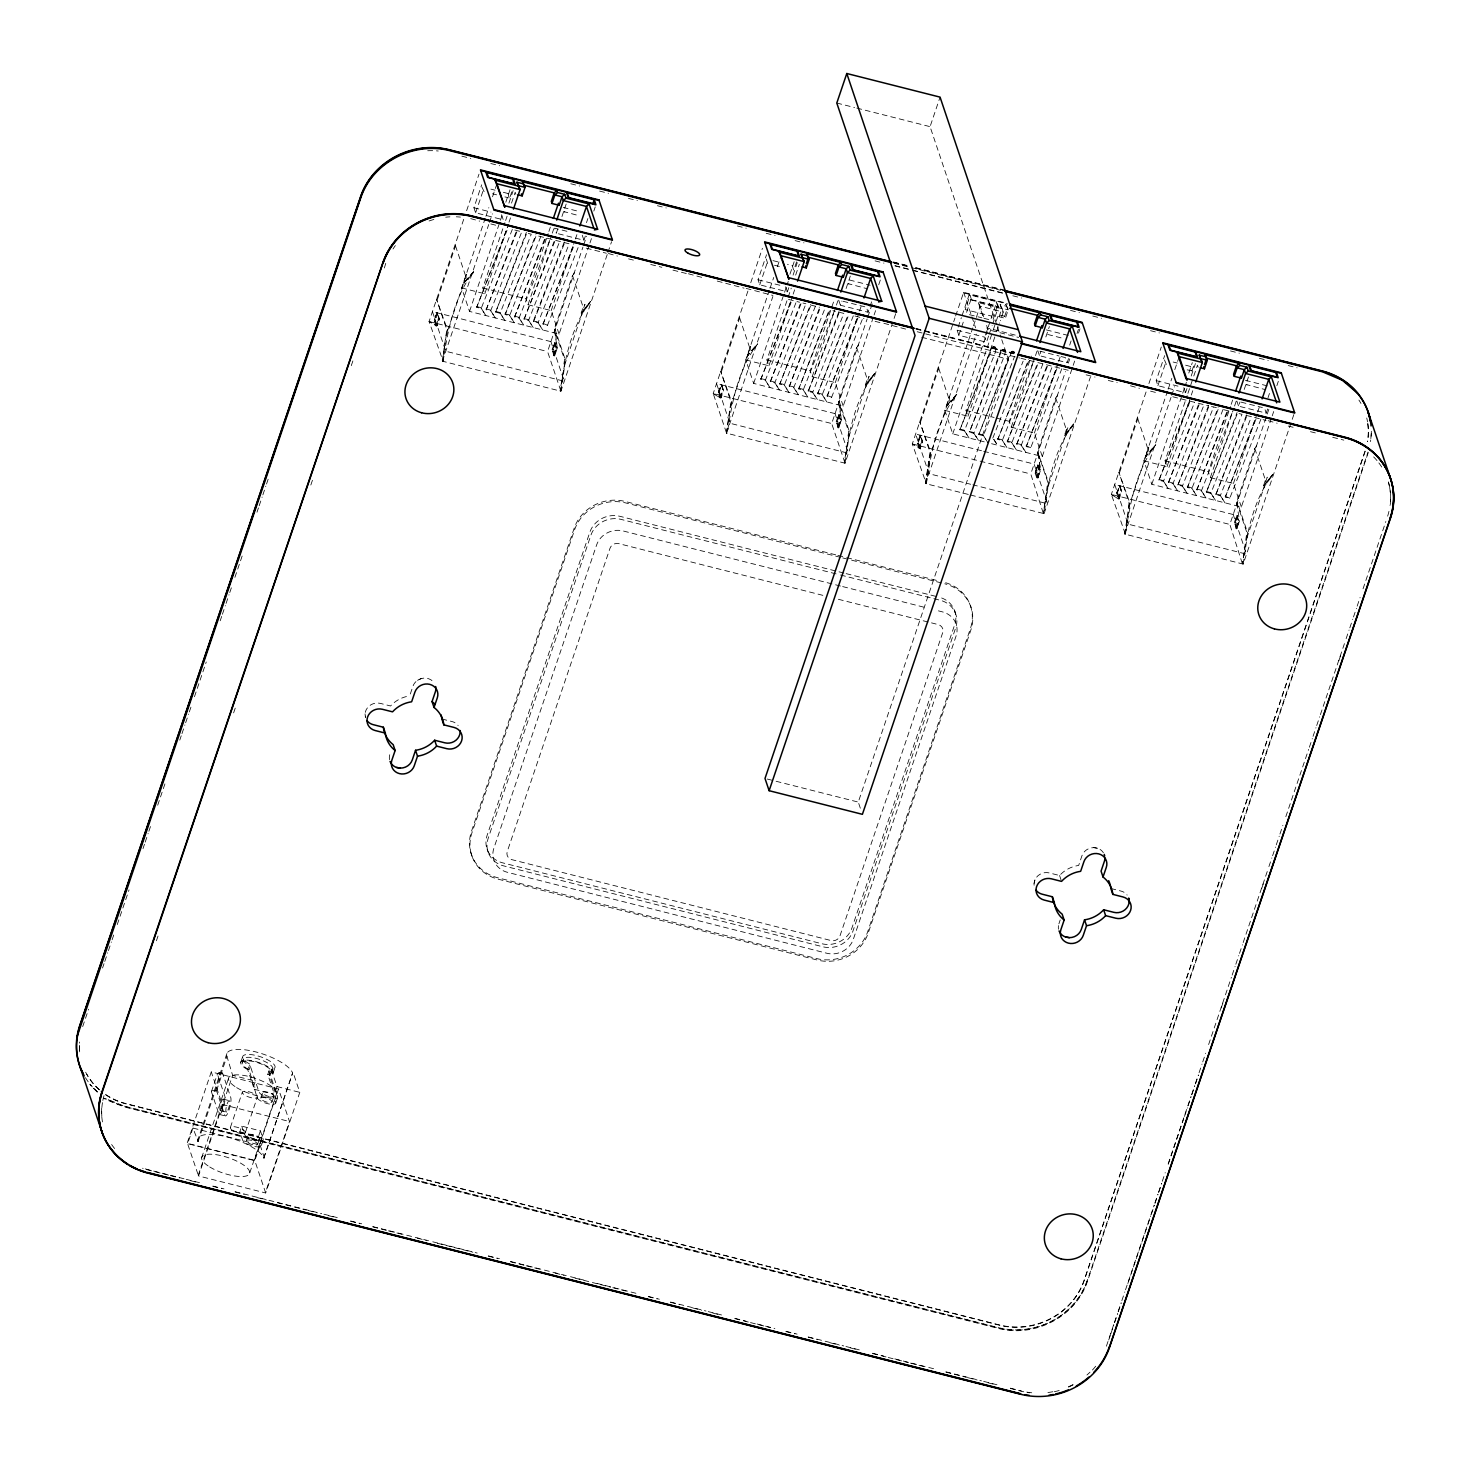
<?xml version="1.0" encoding="UTF-8"?>
<svg xmlns="http://www.w3.org/2000/svg" width="1470" height="1470" viewBox="0 0 1470 1470"><rect width="100%" height="100%" fill="white"/><g stroke="black" fill="none" stroke-linecap="round" stroke-linejoin="round"><path stroke-width="0.75" stroke-dasharray="5 3.75" d="M473.505 271.821L463.436 283.232L473.505 271.821C454.248 296.83 447.652 330.419 443.168 361.363L429.075 321.526L436.7 326.156L438.483 317.777L439.31 319.045L437.049 325.734L429.075 321.526L463.785 219.085M720.833 398.149L722.615 389.77C722.615 376.816 715.302 394.125 720.098 397.966L718.352 392.802M956.713 394.272L946.643 405.683L956.713 394.272C937.456 419.281 930.841 452.87 926.376 483.814L912.282 443.958L919.908 448.607L921.672 440.228L922.517 441.496L920.257 448.185L912.282 443.958L954.967 317.998M1118.982 499.047L1120.746 490.668L1119.993 485.78L1116.502 493.681L1118.982 499.047L1116.502 493.681M481.939 187.131L484.144 191.67L483.299 191.192M971.505 299.678L970.035 295.268L965.147 309.582L991.166 315.958M1187.19 369.834L1191.986 370.863L1190.553 366.618M1371.253 433.613L1370.573 441.9M1011.691 351.808L978.855 434.569L983.338 435.708L1014.484 356.64M721.843 384.883L723.442 391.057L721.09 384.662M1119.993 485.78L1121.592 491.954L1119.221 485.541M574.292 272.63A7.901 7.258 -18.6 0 1 572.51 275.533L554.319 329.207L557.203 348.188L554.741 355.685L556.45 347.692L554.686 342.492L556.45 347.692M858.425 344.642A7.901 7.258 -18.6 0 1 856.642 347.545L838.451 401.218L841.354 420.016L838.874 427.678L840.583 419.703L838.819 414.485L840.583 419.703M1256.574 445.539A7.901 7.258 -18.6 0 1 1254.774 448.423L1236.601 502.097L1239.486 520.913L1237.023 528.575L1238.732 520.601L1236.968 515.382L1238.732 520.601M435.965 325.972L434.22 320.791L436.957 312.651L439.383 318.475L437.049 325.734M437.711 312.871L435.304 320.919L434.22 320.791M436.259 325.66L438.721 317.906L436.957 312.651M446.917 334.351L447.541 329.941L436.572 299.365L446.806 329.739L442.268 360.701M554.741 355.685L552.702 350.76L555.458 342.712M563.929 364.009L564.535 359.58L554.319 329.207M557.203 347.894L555.072 329.39L565.288 359.764L560.162 391.02C564.645 360.058 571.242 326.469 590.499 301.46L581.183 313.073L583.167 307.212A7.901 7.258 -18.6 0 0 584.95 304.308L581.918 313.257M719.106 392.986L721.127 385.361M731.049 406.363L731.674 401.935L720.704 371.377L730.939 401.751L726.4 432.713L727.301 433.374C731.784 402.412 738.381 368.823 757.638 343.815L747.568 355.244L757.638 343.815M838.874 427.678L836.834 422.772L839.591 414.724M848.043 436.002L848.668 431.592L838.451 401.218M841.336 419.887L839.205 401.402L849.421 431.776L844.294 463.013C848.778 432.07 855.375 398.48 874.632 373.472L865.316 385.085L867.3 379.205A7.901 7.258 -18.6 0 0 869.082 376.302L866.05 385.269M919.173 448.405L917.427 443.242L920.146 435.102L922.59 440.926L920.257 448.185M920.918 435.322L918.162 441.937L919.926 447.615M919.467 448.111L921.929 440.357L920.146 435.102M926.21 483.336L930.749 452.374L919.779 421.816L929.995 452.19L925.475 483.152M1036.019 472.384L1035.174 473.083L1036.717 471.778L1037.893 464.943L1035.303 472.072L1038.316 465.586M1057.5 395.081A7.901 7.258 -18.6 0 1 1055.717 397.984L1037.526 451.658L1047.743 482.031L1043.369 513.453C1047.853 482.509 1054.449 448.92 1073.706 423.911L1064.372 435.524L1066.375 429.644A7.901 7.258 -18.6 0 0 1068.157 426.759L1065.125 435.708M1047.871 486.643L1048.496 482.215L1037.526 451.658M1117.237 493.883L1119.258 486.258M1128.446 507.058L1129.07 502.648L1118.854 472.274L1129.824 502.832L1125.45 534.253C1129.915 503.31 1136.53 469.72 1155.787 444.712L1145.7 456.141L1155.787 444.712M1237.023 528.575L1234.965 523.669L1237.722 515.602M1236.601 502.097L1246.817 532.471L1242.444 563.91C1246.909 532.967 1253.524 499.377 1272.781 474.369L1263.447 485.964L1265.431 480.102A7.901 7.258 -18.6 0 0 1267.232 477.199L1264.2 486.166M1246.946 537.083L1247.571 532.673L1237.336 502.299M607.22 254.549L560.915 391.204L442.415 361.179L446.402 334.168L463.546 283.581L473.12 272.979M560.915 391.204L564.903 364.192L582.046 313.606L590.113 302.618M895.689 313.698L845.048 463.197L726.547 433.172L730.535 406.179L747.679 355.593L757.252 344.972M845.048 463.197L849.035 436.204L866.179 385.618L874.246 374.629M968.307 494.434L925.622 483.63L929.61 456.619L946.753 406.032L956.327 395.43M970.512 495.004L1044.104 513.655L1048.092 486.643L1065.236 436.057L1073.321 425.069M1293.839 414.595L1243.179 564.094L1124.697 534.069L1128.684 507.076L1145.828 456.472L1155.383 445.869M1243.179 564.094L1247.166 537.101L1264.31 486.496L1272.377 475.527M1037.893 464.943L1040.392 470.327L1038.261 451.841L1040.411 470.639L1037.673 478.485L1037.159 476.556L1039.657 471.594L1038.224 467.331M1034.108 885.234A11.852 10.896 -18.6 0 1 1034.072 883.415L1034.935 879.85A11.852 10.896 -18.6 0 1 1049.396 872.941L1059.576 875.514A29.62 27.25 -18.6 0 1 1078.668 865.444L1081.938 855.797A11.852 10.896 -18.6 0 1 1093.882 847.62L1097.649 848.263A11.852 10.896 -18.6 0 1 1103.364 852.729M1037.949 478.136L1039.657 470.143M554.466 356.034L552.536 349.842L555.109 343.135M838.598 428.027L836.669 421.853L839.241 415.128M1236.748 528.924L1234.8 522.75L1237.391 516.025M552.812 349.933L554.686 342.492M836.944 421.927L838.819 414.485M1235.094 522.824L1236.968 515.382M1034.072 883.415L1034.935 879.85M747.918 291.078L713.207 393.519L720.318 397.837L721.531 396.33L720.612 395.632M991.46 348.022L959.91 429.773L964.375 430.912L995.521 351.844L995.851 348.096L995.851 349.419A2.407 1.654 27.3 0 0 992.709 346.957L959.91 429.773M1005.26 350.283L1005.333 351.826A2.407 1.635 27.3 0 0 1002.191 349.346L969.373 432.18L973.857 433.319L1005.002 354.252L1005.131 349.989A2.315 2.242 -60 0 0 1002.65 348.886L1002.264 350.081A2.37 2.187 -18.6 0 1 1005.241 350.595L1005.572 351.201M1146.067 391.975L1111.357 494.416L1118.229 498.863L1119.681 497.228L1118.762 496.566M512.332 229.393L481.186 308.461L476.703 307.322L507.426 227.574M516.062 232.113L486.184 309.729L490.649 310.868L521.795 231.801L513.012 229.596M528.3 233.436L531.276 234.189L500.131 313.257L495.647 312.136L526.37 232.37M540.758 236.596L509.612 315.664L505.129 314.525L535.852 234.777M544.488 239.316L514.61 316.932L519.075 318.071L550.221 239.004M558.857 243.542L528.557 320.46L524.073 319.339L553.97 241.723M564.278 241.98L533.389 320.956L538.038 322.867L569.184 243.799L535.227 235.218M572.914 246.519L543.036 324.135L547.501 325.274L578.665 246.207M790.713 301.717L760.835 379.333L765.3 380.454L796.464 301.405M805.082 305.944L774.782 382.861L770.317 381.722L800.194 304.106M815.409 306.201L784.263 385.269L779.78 384.129L810.503 304.382M819.139 308.921L789.261 386.536L793.745 387.676L824.89 308.608M834.354 310.997L803.208 390.065L798.743 388.925L828.621 311.309M838.929 311.585L808.206 391.332L812.689 392.472L843.835 313.404L832.902 310.648M853.317 315.811L822.171 394.879L817.688 393.739L847.565 316.123M857.047 318.531L827.169 396.128L831.634 397.267L862.78 318.2M959.708 429.111L963.989 430.067L969.042 437.986L964.118 430.232M1001.052 350.172L969.373 432.18M978.855 434.569L1010.423 352.837M1033.428 361.455L1002.283 440.522L997.799 439.383L1028.522 359.635M1042.91 363.843L1011.764 442.911L1007.281 441.79L1037.159 364.174M1046.64 366.563L1016.762 444.179L1021.227 445.318L1052.391 366.25M1061.854 368.658L1030.709 447.725L1026.244 446.586L1056.948 366.838M1189.689 400.465L1158.966 480.212L1163.45 481.351L1194.595 402.284M1203.232 406.822L1172.931 483.759L1168.448 482.619L1198.326 405.003M1208.634 405.279L1177.929 485.026L1182.394 486.166L1213.559 407.098M1223.022 409.487L1191.876 488.554L1187.411 487.434L1218.115 407.668M1226.752 412.206L1196.874 489.822L1201.357 490.962L1232.503 411.894M1238.989 413.548L1241.985 414.301L1210.839 493.369L1206.355 492.229L1237.078 412.482M1246.542 414.871L1215.837 494.637L1220.302 495.757L1251.448 416.69M1260.929 419.097L1229.784 498.165L1225.3 497.025L1255.196 419.409M82.688 1026.611L88.586 1009.247M102.551 968.013L104.021 963.659M104.756 961.49L107.696 952.817M108.431 950.649L111.371 941.958M112.106 939.789L114.311 933.285M117.251 924.593L129.029 889.883M142.994 848.649L144.464 844.294M145.199 842.126L148.139 833.453M148.874 831.285L151.079 824.762M157.694 805.229L165.798 781.36M179.763 740.127L181.233 735.79M181.968 733.622L184.908 724.93M185.643 722.762L188.583 714.089M189.318 711.921L191.523 705.398M194.463 696.725L206.241 661.996M220.206 620.763L221.676 616.426M222.411 614.258L225.351 605.567M226.086 603.398L229.026 594.725M229.761 592.557L231.966 586.034M234.906 577.361L243.009 553.492M256.974 512.24L258.444 507.903M259.179 505.735L262.119 497.062M262.854 494.894L265.794 486.203M266.529 484.034L268.734 477.529M156.408 940.782L158.613 934.277M233.62 712.895L235.825 706.39M310.832 485.026L313.036 478.522M351.275 365.662L353.498 359.139M384.368 267.999L385.746 263.369M466.633 210.669L479 174.158M437.325 299.568L455.516 245.894A7.901 7.258 -18.6 0 1 455.81 242.605M434.367 319.798L436.663 313M501.564 214.73L503.273 219.802L475.618 212.801L473.91 207.729L481.682 184.797M475.618 212.801L483.391 189.887M589.231 245.141L559.078 334.113L469.536 311.419L461.635 287.918L485.173 218.479M485.908 216.31L488.849 207.619M492.524 196.778L496.199 185.918M463.436 283.232L466.468 274.284A7.901 7.258 -18.6 0 0 466.174 277.554L464.189 283.434M442.415 361.179L488.72 224.524M489.437 222.429L492.358 213.811M505.809 202.235L510.035 189.722M187.278 1142.778L211.276 1071.906L278.547 1088.958L289.498 1121.536L265.482 1192.39M469.536 311.419L499.69 222.448M500.425 220.279L501.895 215.925M192.938 1128.06L187.664 1143.642L254.806 1160.657L260.098 1145.075L192.938 1128.06L198.138 1141.455A34.766 11.172 18.7 0 1 226.619 1136.861A34.766 11.172 18.7 0 1 263.791 1158.103L292.603 1073.063A34.766 11.172 18.7 0 0 255.431 1051.822A34.766 11.172 18.7 0 0 226.95 1056.434L232.627 1075.342L198.542 1175.963L265.684 1192.978L299.788 1092.357L293.357 1073.265M511.762 191.89L509.704 197.954L504.908 196.925M508.932 203.136L513.159 190.641M461.635 287.918L484.769 293.779L482.785 287.899L504.89 222.687M505.625 220.5L507.095 216.163M511.523 203.117L515.198 192.239L515.896 194.297M211.441 1091.604L217.45 1073.89M197.384 1141.271L226.986 1053.255M484.769 293.779L508.289 224.34M509.024 222.172L510.494 217.817M198.138 1141.455L226.95 1056.434M216.513 1090.703L222.503 1072.99L218.571 1072.935A7.901 2.536 18.7 0 0 217.505 1074.368L224.8 1096.014A9.867 2.223 -75.8 0 1 223.036 1108.545A9.867 2.223 -75.8 0 1 218.791 1113.727L211.515 1092.081A7.901 2.536 18.7 0 1 212.562 1090.648L216.513 1090.703L224.763 1115.234A9.867 2.223 -75.8 0 0 229.008 1110.052A9.867 2.223 -75.8 0 0 230.772 1097.52L222.503 1072.99M201.611 1157.864L228.511 1078.484M198.229 1175.338L222.246 1104.485L211.276 1071.906M240.694 1062.424L242.623 1056.765M242.385 1062.424L243.579 1058.878M254.953 1087.157L253.465 1086.771L247.695 1069.645L249.624 1063.968A17.07 5.494 18.7 0 1 245.784 1054.651A17.07 5.494 18.7 0 1 268.973 1060.531A17.07 5.494 18.7 0 1 271.252 1069.462L277.021 1086.587L275.111 1092.265L273.604 1091.879L267.76 1074.478A15.49 4.98 18.7 0 0 266.272 1066.43A15.49 4.98 18.7 0 0 244.939 1061.028A15.49 4.98 18.7 0 0 249.11 1069.756L257.048 1097.649A9.867 3.179 18.7 0 0 267.613 1103.676A9.867 3.179 18.7 0 0 275.717 1102.371L272.887 1094.011L273.604 1091.879M249.11 1069.756L250.304 1066.209A15.49 4.98 18.7 0 1 246.133 1057.481A15.49 4.98 18.7 0 1 267.485 1062.902A15.49 4.98 18.7 0 1 268.955 1070.932L277.628 1096.712A9.867 3.179 18.7 0 1 269.543 1098.016A9.867 3.179 18.7 0 1 258.977 1091.971L249.624 1063.968M230.404 1127.416L242.403 1091.989M253.465 1086.771L255.394 1081.111L232.627 1075.342M260.411 1130.853L258.481 1136.512L261.311 1144.891A9.867 3.179 18.7 0 1 253.208 1146.196A9.867 3.179 18.7 0 1 242.642 1140.169L239.831 1131.79L241.76 1126.13L260.411 1130.853L263.222 1139.232A9.867 3.179 18.7 0 1 255.137 1140.536A9.867 3.179 18.7 0 1 244.571 1134.491L241.76 1126.13M559.078 334.113L551.176 310.611L528.042 304.749L526.058 298.869L548.163 233.638M548.898 231.47L550.368 227.115M245.269 1132.837A7.92 2.554 18.7 0 0 235.292 1126.847A7.92 2.554 18.7 0 0 232.94 1130.687A7.92 2.554 18.7 0 0 245.269 1132.837L257.268 1097.41A7.92 2.554 18.7 0 0 247.291 1091.42A7.92 2.554 18.7 0 0 244.957 1095.26A7.92 2.554 18.7 0 0 257.268 1097.41M528.042 304.749L551.562 235.292M552.297 233.124L553.767 228.787M267.76 1074.478L268.955 1070.932M246.372 1140.591L248.301 1134.932M260.778 1098.09L262.707 1092.412M275.111 1092.265L269.341 1075.121L271.252 1069.462M271.656 1072.475L272.869 1068.929M557.7 229.081L556.285 233.252L554.576 228.181L569.478 231.948M561.944 216.568L566.17 204.073M272.924 1073.559L274.835 1067.881M257.617 1144.303L259.529 1138.625M272.023 1101.783L273.935 1096.105M410.314 693.987L412.941 686.251A11.852 10.896 -18.6 0 1 417.517 680.334L421.026 678.644A11.852 10.896 -18.6 0 1 434.367 683.201M249.753 1172.876L276.654 1093.515M254.531 1159.812L278.547 1088.958M261.384 1145.461L263.295 1139.801M275.79 1102.941L277.701 1097.281M263.791 1158.103L292.603 1073.063M551.176 310.611L574.696 241.154M575.432 238.985L576.901 234.649M586.475 222.668L587.89 218.516M558.416 233.785L583.939 240.253L585.354 236.082M593.825 211.074L595.24 206.902M560.75 390.726L547.557 351.55L582.928 247.144M583.663 244.994L586.622 236.266M552.114 349.621L554.374 342.933M589.966 242.954L591.436 238.618M554.043 355.391L556.046 348.537L553.988 354.141M607.918 252.454L611.557 241.705M750.766 282.681L762.415 248.301M721.458 371.561L739.649 317.887A7.901 7.258 -18.6 0 1 739.943 314.617M718.499 391.792L721.696 385.048L723.516 390.469L721.182 397.745M788.82 287.642L787.405 291.813L759.751 284.812L758.042 279.741L766.532 254.733M720.392 397.653L722.744 390.744M759.751 284.812L767.524 261.88M873.364 317.134L843.21 406.106L753.669 383.413L745.768 359.911L769.288 290.472M770.023 288.304L773.716 277.462M777.391 266.603L780.331 257.93M747.568 355.244L750.6 346.277A7.901 7.258 -18.6 0 0 750.306 349.566L748.303 355.428M726.547 433.172L772.852 296.536M789.941 274.228L794.167 261.733M753.669 383.413L788.232 281.431M796.593 261.862L793.763 270.021M793.065 275.147L797.291 262.634M745.768 359.911L768.902 365.773L766.917 359.911L791.227 288.157M795.656 275.111L799.331 264.251M768.902 365.773L792.422 296.334M793.157 294.165L794.627 289.829M843.21 406.106L835.309 382.604L812.175 376.743L810.191 370.863L834.501 299.127M812.175 376.743L835.695 307.303M836.43 305.135L837.9 300.799M871.6 301.828L868.072 312.246L840.417 305.245L841.832 301.074M846.077 288.579L850.303 276.066M835.309 382.604L858.829 313.165M859.564 310.997L861.034 306.66M996.623 324.447L930.069 126.659L940.065 97.13M844.882 462.738L831.689 423.544L867.135 318.972M867.796 317.005L872.923 301.846M878.711 284.794L880.897 278.326M836.228 421.633L838.506 414.944M874.099 314.966L875.569 310.629M838.176 427.384L840.436 420.696L838.543 415.698M838.12 426.135L840.583 421.137L839.149 416.892M955.647 315.94L963.659 292.328L1005.351 302.894M920.532 422.019L938.724 368.327A7.901 7.258 -18.6 0 1 939.018 365.056M918.309 442.433L920.771 435.487L917.574 442.25M988.593 336.005L986.48 342.253L958.826 335.252L957.117 330.18L961.362 317.667M962.06 315.591L969.134 294.753L996.77 301.754L998.479 306.826L992.838 323.51M958.826 335.252L960.939 329.004M961.656 326.91L963.769 320.662M966.598 312.32L970.825 299.825L969.134 294.753M984.22 441.845L952.744 433.87L944.843 410.369L972.772 327.902M973.507 325.734L980.141 306.201L978.322 302.618L1001.456 308.479L1003.257 312.063L1000.317 320.736M946.643 405.683L949.675 396.735A7.901 7.258 -18.6 0 0 949.381 400.005L947.378 405.867M925.622 483.63L976.282 334.131M985.47 335.105L996.77 301.754M952.744 433.87L987.307 331.871M989.31 333.929L992.121 325.587M944.843 410.369L967.977 416.231L965.992 410.35L992.507 332.091M993.242 329.905L995.466 323.382M996.201 321.213L998.406 314.69L1004.671 316.27L1005.37 318.329L999.104 316.748L998.406 314.69M999.104 316.748L1001.97 308.241L1000.17 304.676L1006.436 306.256L1008.236 309.839L1005.37 318.329M967.977 416.231L995.907 333.763M996.642 331.595L999.582 322.904M1004.671 316.27L1007.556 307.781L1005.737 304.198L1006.436 306.256M860.336 808.206L858.278 802.087L1008.328 359.231L1001.75 339.662M978.689 433.797L982.952 434.863L988.005 442.801L1042.285 456.545L1034.384 433.044L1011.25 427.182L1009.265 421.32L1031.37 356.089M1011.25 427.182L1034.77 357.743M1035.505 355.575L1036.975 351.238M1068.561 358.533L1067.146 362.704L1039.492 355.685L1040.907 351.532M1045.85 336.942L1049.378 326.524M1034.384 433.044L1057.904 363.604M1058.639 361.436L1060.109 357.1M1069.682 345.119L1071.079 340.948M1077.032 333.525L1078.447 329.353M1043.204 512.993L1030.764 473.983L1065.474 371.561M1068.322 363.145L1069.774 358.864M1078.502 333.084L1079.972 328.765M1035.303 472.072L1037.581 465.384M1042.285 456.545L1072.438 367.573M1073.173 365.405L1074.643 361.069M1037.214 477.934L1040.301 471.227M1044.104 513.655L1090.409 377M1148.915 383.578L1161.282 347.049M1119.607 472.458L1137.78 418.785A7.901 7.258 -18.6 0 1 1138.092 415.514M1116.63 492.689L1119.846 485.945L1121.665 491.366L1119.313 498.642M1186.97 388.539L1185.555 392.71L1157.901 385.691L1156.192 380.62L1164.663 355.611M1118.541 498.55L1120.875 491.642M1157.901 385.691L1165.673 362.778M1271.495 418.031L1241.36 507.003L1151.819 484.31L1143.917 460.808L1167.437 391.369M1168.172 389.201L1171.847 378.341M1174.787 369.668L1179.197 356.64M1145.7 456.141L1148.75 447.174A7.901 7.258 -18.6 0 0 1148.438 450.445L1146.453 456.325M1124.697 534.069L1171.002 397.414M1171.719 395.32L1174.622 386.72M1188.789 373.049L1192.317 362.631M1151.819 484.31L1181.972 395.338M1182.707 393.17L1186.382 382.31M1191.986 370.863L1194.044 364.781M1191.196 376.026L1195.441 363.531M1143.917 460.808L1167.033 466.67L1165.067 460.79L1187.172 395.577M1187.907 393.39L1193.052 378.176M1193.787 376.008L1197.48 365.13L1198.16 367.188M1167.033 466.67L1190.571 397.231M1191.306 395.062L1192.776 390.726M1241.36 507.003L1233.44 483.501L1210.324 477.64L1208.34 471.76L1230.445 406.547M1231.18 404.36L1232.65 400.024M1058.896 923.821L1060.201 919.944M1210.324 477.64L1233.844 408.201M1234.579 406.032L1236.784 399.509M1267.636 408.972L1266.221 413.143L1238.567 406.143L1239.982 401.971M1244.208 389.458L1248.453 376.963M1233.44 483.501L1256.979 414.062M1257.714 411.894L1259.184 407.539M1268.04 397.653L1269.455 393.482M1242.279 563.433L1229.839 524.441L1268.904 409.174M1276.86 385.691L1278.312 381.355M1234.377 522.53L1236.638 515.841M1272.23 415.863L1273.7 411.526M1236.325 528.281L1238.585 521.593L1236.693 516.595M1236.252 527.032L1238.732 522.034L1237.299 517.789M1365.06 451.069L1084.162 1280.113A68.061 62.604 -18.6 0 1 999.177 1324.874L126.2 1103.658A68.061 62.604 -18.6 0 1 103.984 1093.368M1365.152 451.363L1084.254 1280.407A68.061 62.604 -18.6 0 1 999.288 1325.168L126.291 1103.952A68.061 62.604 -18.6 0 1 100.897 1091.199M1368.221 452.668L1087.322 1281.73C1075.415 1317.12 1034.329 1337.81 998.553 1328.476L125.575 1107.259C107.402 1101.03 87.281 1090.758 125.373 1106.671L998.369 1327.888C1034.127 1337.222 1075.213 1316.532 1087.12 1281.142L1368.019 452.098M1106.395 1346.208L1113.745 1324.507M1114.48 1322.338L1117.439 1313.665M1118.174 1311.497L1121.114 1302.806M1121.849 1300.638L1124.789 1291.965M1125.524 1289.778L1154.189 1205.143M1154.924 1202.974L1157.882 1194.302M1158.617 1192.133L1161.557 1183.442M1162.292 1181.274L1165.232 1172.601M1168.172 1163.909L1190.957 1096.638M1191.692 1094.47L1194.651 1085.779M1195.386 1083.611L1198.326 1074.938M1199.061 1072.751L1202.001 1064.078M1202.736 1061.91L1205.676 1053.218M1208.616 1044.545L1231.401 977.274M1232.154 975.088L1235.094 966.415M1235.829 964.246L1238.769 955.555M1239.504 953.387L1242.444 944.714M1243.179 942.546L1268.169 868.752M1268.904 866.583L1271.862 857.892M1272.597 855.724L1275.537 847.051M1276.272 844.882L1279.212 836.191M1279.947 834.023L1282.887 825.35M1285.827 816.659L1308.612 749.388M1309.366 747.219L1312.306 738.528M1313.041 736.36L1315.981 727.687M1316.716 725.518L1319.656 716.827M1320.391 714.659L1345.381 640.865M1346.116 638.697L1349.074 630.024M1349.809 627.855L1352.749 619.164M1353.484 616.996L1356.424 608.323M1357.159 606.154L1360.099 597.463M1363.039 588.79L1385.842 521.501M1108.711 1339.997L1110.181 1335.66M1110.916 1333.492L1113.856 1324.801M1114.591 1322.632L1117.531 1313.959M1118.266 1311.791L1121.206 1303.1M1127.821 1283.567L1146.949 1227.138M1147.684 1224.969L1150.624 1216.296M1151.359 1214.128L1154.299 1205.437M1155.034 1203.268L1157.974 1194.595M1158.709 1192.427L1161.649 1183.736M1168.264 1164.203L1183.717 1118.633M1184.452 1116.465L1187.392 1107.774M1188.128 1105.605L1191.068 1096.932M1191.803 1094.764L1194.743 1086.073M1195.477 1083.904L1198.418 1075.231M1221.221 1007.942L1223.426 1001.438M1261.664 888.578L1263.869 882.073M1338.876 660.692L1341.081 654.187M476.703 307.322L507.003 230.404M486.184 309.729L517.33 230.661M495.647 312.136L526.793 233.069M505.129 314.525L536.274 235.457M514.61 316.932L545.756 237.864M524.073 319.339L555.237 240.271M533.555 321.728L564.7 242.66M543.036 324.135L573.337 247.199M760.835 379.333L791.136 302.397M770.317 381.722L801.462 302.655M779.78 384.129L810.925 305.062M789.261 386.536L819.562 309.6M798.743 388.925L829.888 309.876M808.206 391.332L839.352 312.265M817.688 393.739L847.988 316.803M827.169 396.128L858.315 317.079M992.801 438.115L1023.12 361.179M997.799 439.383L1028.963 360.315M1007.281 441.79L1037.581 364.854M1016.762 444.179L1047.908 365.111M1026.244 446.586L1057.389 367.518M1158.966 480.212L1190.13 401.163M1168.448 482.619L1199.593 403.552M1177.929 485.026L1209.075 405.959L1219.31 408.311M1187.411 487.434L1218.556 408.366M1196.874 489.822L1228.02 410.755M1206.355 492.229L1237.501 413.162M1215.837 494.637L1246.983 415.569M1225.3 497.025L1256.446 417.958M435.102 319.982L435.01 319.229M719.234 391.975L719.142 391.222M1117.384 492.873L1117.273 492.119M553.712 355.795L552.536 349.842M837.826 427.807L836.669 421.853M1235.976 528.704L1234.8 522.75M581.183 313.073L590.499 301.46M865.316 385.085L874.632 373.472M1064.372 435.524L1073.706 423.911M1263.447 485.964L1272.781 474.369M476.537 306.532L480.8 307.616L485.853 315.554L480.929 307.781M486.019 308.939L490.263 310.023L495.316 317.943L490.392 310.17M495.482 311.346L499.745 312.43L504.798 320.35L499.874 312.577M504.963 313.753L509.226 314.819L514.279 322.757L509.355 314.984M514.445 316.142L518.689 317.226L523.761 325.146L519.075 318.071M523.908 318.549L528.171 319.633L533.224 327.553L528.3 319.78M533.389 320.956L537.653 322.022L542.706 329.96L537.781 322.187M542.871 323.345L547.501 325.274M760.67 378.543L764.933 379.627L769.986 387.547L765.062 379.774M770.151 380.95L774.396 382.016L779.449 389.954L774.525 382.182M779.614 383.339L783.878 384.423L788.931 392.343L784.006 384.589M789.096 385.746L793.359 386.83L798.412 394.75L793.745 387.676M798.577 388.154L802.822 389.219L807.875 397.157L802.951 389.385M808.041 390.542L812.304 391.626L817.357 399.564L812.689 392.472M817.522 392.949L821.785 394.034L826.838 401.953L821.914 394.18M827.004 395.356L831.634 397.267M969.208 431.39L973.471 432.474L978.524 440.394L973.857 433.319M997.634 438.593L1001.897 439.677L1006.95 447.597L1002.026 439.824M1007.115 441L1011.378 442.066L1016.431 450.004L1011.507 442.231M1016.597 443.389L1020.86 444.473L1025.913 452.411L1021.227 445.318M1026.078 445.796L1030.709 447.725M1158.801 479.44L1163.064 480.506L1168.117 488.444L1163.193 480.672M1168.282 481.829L1172.545 482.913L1177.599 490.851L1172.674 483.079M1177.764 484.236L1182.027 485.32L1187.08 493.24L1182.394 486.166M1187.245 486.643L1191.49 487.709L1196.543 495.647L1191.619 487.875M1196.709 489.032L1200.972 490.116L1206.025 498.054L1201.1 490.282M1206.19 491.439L1210.453 492.524L1215.506 500.443L1210.582 492.671M1215.672 493.846L1219.916 494.931L1224.969 502.85L1220.045 495.078M1225.135 496.235L1229.784 498.165M992.471 347.875L991.772 348.684L991.974 347.159L992.783 347.673A2.37 2.187 -18.6 0 1 995.76 348.206L995.962 348.482M1001.952 350.283L1002.264 350.081M1011.434 352.671L1010.717 353.498L1010.919 351.973L1011.746 352.488A2.37 2.187 -18.6 0 1 1014.465 352.745M417.517 680.334L421.026 678.644M917.427 443.242L918.493 443.352M509.061 197.991L508.142 193.617M766.293 258.977L767.634 263.406M971.707 299.788L997.726 306.164L996.145 301.883M993.169 346.479L992.783 347.673M218.571 1072.935L220.261 1072.769M212.562 1090.648L214.252 1090.483M793.616 270.039L792.275 265.611L787.479 264.288M1164.442 359.856L1166.427 364.56L1165.581 364.082M1093.882 847.62L1097.649 848.263M997.064 306.256L992.911 320.405L991.35 316.068M836.797 103.029L854.566 107.531M856.789 108.082L930.069 126.659M893.337 261.972L906.678 265.353M915.553 267.613L1002.191 289.553M893.668 262.358L906.99 265.739M915.883 267.999L1002.503 289.939M893.76 262.652L907.082 266.033M915.975 268.293L1000.39 289.682M893.962 263.24L909.507 267.191M911.731 267.742L1000.592 290.27M894.954 265.647L910.518 269.598M912.741 270.149L1003.808 293.228M461.892 156.169L470.786 158.429M490.778 163.501L499.653 165.743M570.746 183.75L579.621 186.01M599.613 191.082L608.506 193.323M628.499 198.395L637.392 200.655M657.384 205.708L666.259 207.968M737.352 225.976L746.227 228.236M766.219 233.289L775.113 235.549M795.105 240.621L803.98 242.862M875.073 260.87L883.948 263.13M895.065 265.941L910.61 269.892M912.833 270.443L1003.9 293.522M1012.793 295.782L1021.668 298.024M1070.546 310.409L1079.439 312.669M1092.761 316.05L1101.655 318.292M1150.514 330.676L1159.407 332.937M1230.482 350.944L1239.375 353.204M1259.367 358.257L1268.243 360.517M1288.235 365.571L1297.128 367.831M963.861 292.916L1007.74 304.033M970.825 299.825L998.479 306.826M490.888 189.134L495.041 190.181M503.346 192.294L507.958 193.507M563.194 207.454L579.805 211.662M772.944 260.613L779.173 262.175M849.403 279.98L870.166 285.235M1046.383 329.905L1069.223 335.693M1173.17 362.024L1177.323 363.072M1185.629 365.185L1190.241 366.397M1245.457 380.344L1268.298 386.132M492.45 193.783L496.603 194.83M564.756 212.103L563.91 211.606L579.29 215.778M774.506 265.243L780.735 266.823M848.888 284.096L848.043 283.618L867.576 288.837M969.428 314.654L981.886 317.796M983.963 318.329L990.192 319.909M1047.724 334.462L1062.479 338.229M1247.019 384.993L1246.174 384.515L1265.707 389.734M1015.237 335.087L986.811 327.883L988.042 329.703L1018.618 337.457M473.91 207.729L490.943 212.048M758.042 279.741L781.452 285.658M842.971 301.258L849.348 302.875M851.479 303.408L866.363 307.175L868.072 312.246M957.117 330.18L984.771 337.181L986.48 342.253M1039.915 351.165L1059.062 356.016M1061.175 356.548L1065.438 357.633L1067.146 362.704M1156.192 380.62L1179.583 386.555M1241.103 402.137L1247.497 403.754M1249.61 404.305L1262.381 407.539M915.902 328.453L1013.638 353.223M916.012 328.747L1013.749 353.517M916.104 329.041L1013.841 353.811M470.712 218.607L479.698 221.143M490.815 223.954L497.466 225.645M586.328 248.173L606.32 253.226M608.433 253.501L617.418 256.056M628.535 258.867L635.187 260.558M650.751 264.49L661.849 267.301M672.966 270.131L686.288 273.493M688.401 273.769L704.057 277.995M717.287 281.082L744.04 288.138M746.172 288.396L772.926 295.452M788.471 299.402L799.57 302.214M802.951 303.04L805.928 303.794M810.687 305.025L819.562 307.267M855.007 315.995L863.992 318.531M875.091 321.342L881.761 323.033M883.893 323.308L906.2 329.225M917.207 331.742L1019.482 357.945M1020.97 358.294L1070.583 370.881M1086.128 374.832L1095.021 377.073M1108.343 380.454L1117.218 382.696M1130.448 385.783L1139.434 388.337M1150.551 391.149L1157.202 392.839M1172.766 396.771L1208.303 405.775M1223.848 409.726L1232.742 411.967M1246.064 415.348L1266.056 420.42M1268.187 420.696L1277.154 423.231M1288.271 426.043L1294.941 427.733M1310.487 431.684L1317.138 433.374M1332.702 437.307L1343.801 440.118M921.727 337.273L1008.328 359.231M482.785 287.899L526.058 298.869M766.917 359.911L810.191 370.863M965.992 410.35L994.124 417.48M996.293 418.031L1009.265 421.32M1165.067 460.79L1208.34 471.76M981.464 450.72L915.645 434.054L928.985 473.707L970.678 484.273M983.669 451.29L1034.127 464.079L1047.467 503.732L972.864 484.824M429.075 321.526L547.557 351.55M726.4 432.713L713.207 393.519L831.689 423.544M912.282 443.958L1030.764 473.983M1125.285 533.794L1111.357 494.416L1229.839 524.441M835.658 554.815L625.007 501.435A40.719 37.448 -18.6 0 0 574.182 528.208L471.447 831.432A40.719 37.448 -18.6 0 0 497.521 877.7L816.824 958.605A40.719 37.448 -18.6 0 0 867.649 931.833L970.384 628.609A40.719 37.448 -18.6 0 0 944.31 582.359M837.882 555.384L844.533 557.057M846.738 557.626L937.658 580.668M840.564 557.369L625.485 502.869A40.719 37.448 -18.6 0 0 574.66 529.641L471.925 832.865A40.719 37.448 -18.6 0 0 497.999 879.133L817.302 960.039A40.719 37.448 -18.6 0 0 868.127 933.266L970.861 630.042A40.719 37.448 -18.6 0 0 944.787 583.792M842.788 557.938L849.439 559.629M851.663 560.18L942.564 583.222M843.909 573.061L619.954 516.319A24.126 22.179 -18.6 0 0 589.856 532.177L487.103 835.401A24.126 22.179 -18.6 0 0 502.556 862.817L821.859 943.74A24.126 22.179 -18.6 0 0 851.975 927.864L954.71 624.64A24.126 22.179 -18.6 0 0 939.256 597.224M846.132 573.631L937.051 596.673M836.081 573.888L620.983 519.369A24.126 22.179 -18.6 0 0 590.885 535.245L488.132 838.47A24.126 22.179 -18.6 0 0 503.585 865.867L822.888 946.79A24.126 22.179 -18.6 0 0 853.004 930.933L955.739 627.69A24.126 22.179 -18.6 0 0 940.285 600.293L838.286 574.439M840.454 586.034L623.151 530.964A21.26 19.551 -18.6 0 0 596.618 544.947L493.883 848.172A21.26 19.551 -18.6 0 0 507.499 872.335L826.801 953.24A21.26 19.551 -18.6 0 0 853.335 939.256L956.07 636.032A21.26 19.551 -18.6 0 0 942.454 611.887L935.802 610.197M842.678 586.585L926.945 607.955M822.851 595.35L618.852 543.643A7.111 6.542 -18.6 0 0 609.976 548.328L507.242 851.553A7.111 6.542 -18.6 0 0 511.799 859.638L831.101 940.561A7.111 6.542 -18.6 0 0 839.976 935.875L942.711 632.651A7.111 6.542 -18.6 0 0 938.154 624.566L931.502 622.876M838.378 599.282L929.297 622.324M767.23 779.026L773.881 780.717M776.105 781.268L858.278 802.087M441.845 718.977L452.025 721.549A11.852 10.896 -18.6 0 1 458.144 725.537M1110.861 888.505L1121.022 891.077A11.852 10.896 -18.6 0 1 1127.141 895.065M277.021 1086.587L299.788 1092.357M254.237 1089.27L272.887 1094.011M223.183 1099.119L229.155 1100.626M222.246 1104.485L289.498 1121.536M220.298 1110.603L226.251 1112.11M219.324 1114.425L225.296 1115.951M239.831 1131.79L258.481 1136.512M183.989 1178.756L148.433 1169.753A68.061 62.604 -18.6 0 1 142.48 1167.952M186.212 1179.326L201.757 1183.258M212.856 1186.07L223.973 1188.881M235.071 1191.711L292.824 1206.337M295.047 1206.907L321.709 1213.65M323.933 1214.22L339.478 1218.152M350.577 1220.982L361.693 1223.793M372.792 1226.605L430.545 1241.231M432.768 1241.801L477.199 1253.065M488.316 1255.876L499.414 1258.688M510.513 1261.499L568.284 1276.144M570.489 1276.695L586.052 1280.646M597.151 1283.457L637.135 1293.582M648.252 1296.411L659.35 1299.223M670.449 1302.034L706.004 1311.038M708.228 1311.607L723.773 1315.54M734.871 1318.351L745.988 1321.181M757.087 1323.992L774.855 1328.494M785.972 1331.305L797.071 1334.117M808.188 1336.928L843.725 1345.932M845.948 1346.502L861.493 1350.452M872.592 1353.264L883.709 1356.075M894.807 1358.886L934.791 1369.011M945.908 1371.841L981.445 1380.844M983.669 1381.396L999.214 1385.346M1010.331 1388.158L1021.429 1390.969M168.535 1175.118L148.543 1170.046A68.061 62.604 -18.6 0 1 142.572 1168.246M170.759 1175.669L179.634 1177.929M190.751 1180.741L197.403 1182.431M212.966 1186.363L221.841 1188.624M235.182 1192.005L244.057 1194.246M257.379 1197.627L266.272 1199.869M277.371 1202.699L306.256 1210.012M308.479 1210.563L317.355 1212.823M328.471 1215.635L335.142 1217.325M350.687 1221.276L359.562 1223.518M372.902 1226.899L386.224 1230.28M388.447 1230.831L403.993 1234.782M417.315 1238.163L426.208 1240.404M437.307 1243.216L443.977 1244.906M446.2 1245.476L472.862 1252.219M488.407 1256.17L497.283 1258.412M510.623 1261.793L523.945 1265.174M526.168 1265.744L541.713 1269.676M555.054 1273.057L563.929 1275.298M575.046 1278.128L581.697 1279.819M583.921 1280.37L610.583 1287.132M612.806 1287.683L628.351 1291.634M648.343 1296.705L657.219 1298.947M670.559 1302.328L679.434 1304.57M692.774 1307.951L701.649 1310.211M712.766 1313.022L719.418 1314.713M734.982 1318.645L748.303 1322.026M750.527 1322.596L770.519 1327.649M786.064 1331.599L794.958 1333.841M808.279 1337.222L817.173 1339.482M830.495 1342.863L839.37 1345.105M850.487 1347.916L857.157 1349.607M872.702 1353.558L886.024 1356.92M888.247 1357.49L908.239 1362.561M910.463 1363.113L926.008 1367.063M946 1372.135L965.992 1377.188M968.215 1377.757L977.109 1380.018M988.207 1382.829L994.878 1384.519M1010.423 1388.452L1021.521 1391.263A68.061 62.604 -18.6 0 0 1029.753 1392.825M1037.618 466.137L1039.511 471.153M713.207 393.519L720.098 397.966M1111.357 494.416L1118.303 498.918M436.48 323.657L437.398 324.337M85.389 1077.657L88.861 1082.784M993.849 439.475L997.487 445.208L993.536 438.979M983.081 435.028L988.005 442.801M1005.425 350.999L1005.333 350.485M1011.746 352.488L1012.113 351.293A2.315 2.242 -60 0 1 1014.594 352.377L1014.704 353.002M1265.082 409.762L1266.221 413.143M1254.774 448.423L1265.431 480.102M1236.858 401.071L1238.567 406.143M1183.846 387.639L1185.555 392.71M1137.78 418.785L1148.438 450.445M1117.237 492.395L1119.001 498.054M1055.717 397.984L1066.375 429.644M1037.783 350.613L1039.492 355.685M1007.556 307.781L1008.236 309.839L1001.97 308.241L1003.257 312.063L980.141 306.201L983.724 316.877M1000.17 304.676L1001.456 308.479M997.358 326.616L1001.015 337.494M1038.665 465.163L1040.392 470.327M986.609 325.421L988.042 329.703M1035.744 472.293L1037.673 478.485M978.322 302.618L983.283 317.355M1035.174 473.083L1036.901 478.246M963.659 292.328L971.155 314.617M971.89 316.785L975.602 327.81M938.724 368.327L949.381 400.005M918.162 443.425L919.908 448.607M970.31 605.291L970.788 606.724M1059.576 875.514L1061.542 881.394M954.673 610.822L955.702 613.872M856.642 347.545L867.3 379.205M838.708 300.174L840.417 305.245M785.697 286.742L787.405 291.813M739.649 317.887L750.306 349.566M719.106 391.498L720.851 397.157M582.23 235.182L583.939 240.253M572.51 275.533L583.167 307.212M554.429 343.704L556.45 349.143M455.516 245.894L466.174 277.554M434.973 320.974L436.7 326.156M487.158 849.219L488.187 852.288M471.502 854.768L471.999 856.201M260.098 1145.075L264.545 1158.286M265.684 1192.978L254.733 1160.4L187.48 1143.366L198.542 1175.963M995.76 348.206L995.649 347.581A2.315 2.242 -60 0 0 993.169 346.479M365.056 713.887L365.46 717.47L365.056 713.887A11.852 10.896 -18.6 0 1 380.399 703.395L390.561 705.986A29.62 27.25 -18.6 0 1 409.671 695.916M101.834 1116.318A68.061 62.604 -18.6 0 1 102.496 1102.445M102.845 1100.479A68.061 62.604 -18.6 0 1 104.315 1094.617M114.605 1148.511A68.061 62.604 -18.6 0 1 110.048 1142.043M102.459 1121.904A68.061 62.604 -18.6 0 1 101.871 1106.12M393.004 248.981A68.061 62.604 -18.6 0 1 395.375 245.582M429.075 220.978A68.061 62.604 -18.6 0 1 437.288 218.607M445.704 217.192A68.061 62.604 -18.6 0 1 449.93 216.843M456.288 216.807A68.061 62.604 -18.6 0 1 460.496 217.101M1388.47 482.215A68.061 62.604 -18.6 0 1 1389.848 507.701M1373.641 456.913A68.061 62.604 -18.6 0 1 1377.647 461.36M1378.86 462.921A68.061 62.604 -18.6 0 1 1382.204 467.827M1388.378 481.921A68.061 62.604 -18.6 0 1 1389.315 485.743M1389.683 487.672A68.061 62.604 -18.6 0 1 1390.032 505.441M1388.966 511.339A68.061 62.604 -18.6 0 1 1387.312 517.164M1095.701 1366.218A68.061 62.604 -18.6 0 1 1091.567 1370.959M1073.045 1384.905A68.061 62.604 -18.6 0 1 1067.257 1387.643M1059.19 1390.491A68.061 62.604 -18.6 0 1 1052.961 1392.016M1090.005 1372.153A68.061 62.604 -18.6 0 1 1086.918 1375.02M1072.953 1384.611A68.061 62.604 -18.6 0 1 1067.146 1387.349M1052.869 1391.722A68.061 62.604 -18.6 0 1 1044.417 1392.88M1031.738 1392.77A68.061 62.604 -18.6 0 1 1025.509 1391.87M389.532 759.678A11.852 10.896 -18.6 0 1 389.899 754.275M1058.529 929.224A11.852 10.896 -18.6 0 1 1058.455 925.604M1087.028 1280.848A71.111 65.397 -18.6 0 1 998.259 1327.594L125.281 1106.377A71.111 65.397 -18.6 0 1 105.583 1097.998M1366.732 418.013A68.061 62.604 -18.6 0 1 1367.541 421.872M1367.853 423.819A68.061 62.604 -18.6 0 1 1367.596 441.606M1358.905 400.06A68.061 62.604 -18.6 0 1 1360.963 403.423M1367.743 423.525A68.061 62.604 -18.6 0 1 1367.504 441.312M1371.326 431.261A71.111 65.397 -18.6 0 1 1370.481 441.606M427.696 150.749A68.061 62.604 -18.6 0 1 438.262 151.006M99.372 1089.895A68.061 62.604 -18.6 0 1 84.268 1069.26M79.6 1050.223A68.061 62.604 -18.6 0 1 79.564 1042.303M99.262 1089.601A68.061 62.604 -18.6 0 1 86.803 1074.258M79.674 1051.895A68.061 62.604 -18.6 0 1 79.472 1042.01M97.149 1091.696A71.111 65.397 -18.6 0 1 89.927 1084.198M247.695 1069.645A17.07 5.494 18.7 0 1 243.855 1060.329A17.07 5.494 18.7 0 1 267.044 1066.191A17.07 5.494 18.7 0 1 269.341 1075.121M1011.654 351.753A2.407 1.635 27.3 0 1 1014.355 353.02M550.919 341.628L432.437 311.603L445.777 351.256L564.278 381.281L550.919 341.628M835.052 413.621L716.57 383.596L729.91 423.25L848.41 453.274L835.052 413.621M1233.201 514.518L1114.719 484.494L1128.06 524.147L1246.542 554.172L1233.201 514.518M97.24 1091.989L90.019 1084.493L97.24 1091.989M236.652 1087.616A25.284 8.122 18.7 0 0 276.195 1094.782A25.284 8.122 18.7 0 0 244.902 1075.617A25.284 8.122 18.7 0 0 236.652 1087.616M209.751 1166.978A25.284 8.122 18.7 0 0 249.294 1174.144A25.284 8.122 18.7 0 0 218.001 1154.979A25.284 8.122 18.7 0 0 209.751 1166.978M227.923 1110.107A5.917 1.341 -75.8 0 0 229.375 1100.718A5.917 1.341 -75.8 0 0 226.012 1108.325A5.917 1.341 -75.8 0 0 227.923 1110.107M221.952 1108.601A5.917 1.341 -75.8 0 0 223.403 1099.211A5.917 1.341 -75.8 0 0 220.041 1106.8A5.917 1.341 -75.8 0 0 221.952 1108.601M248.21 1142.888A5.917 1.911 18.7 0 0 257.507 1144.597A5.917 1.911 18.7 0 0 250.231 1140.095A5.917 1.911 18.7 0 0 248.21 1142.888M250.12 1137.21A5.917 1.911 18.7 0 0 259.418 1138.938A5.917 1.911 18.7 0 0 252.142 1134.436A5.917 1.911 18.7 0 0 250.12 1137.21M262.615 1100.369A5.917 1.911 18.7 0 0 271.913 1102.077A5.917 1.911 18.7 0 0 264.637 1097.594A5.917 1.911 18.7 0 0 262.615 1100.369M264.526 1094.691A5.917 1.911 18.7 0 0 273.824 1096.418A5.917 1.911 18.7 0 0 266.548 1091.916A5.917 1.911 18.7 0 0 264.526 1094.691"/><path stroke-width="1.5" d="M797.089 251.444L798.412 255.872L772.632 249.33M877.682 271.858L879.023 276.286L853.445 269.855L851.7 265.225M1169.017 345.854L1170.579 350.117M1275.96 372.865L1277.154 377.184L1251.595 370.752L1249.61 366.269M486.735 172.964L488.72 177.429L514.298 183.86M567.346 193.378L568.908 197.642M770.868 244.957L772.448 249.22M1078.098 326.744L1052.52 320.295L1050.627 315.701M1078.227 326.726L1076.757 322.316M1195.349 352.451L1196.709 356.732L1170.763 350.227M891.537 262.101L449.489 150.069C413.731 140.734 372.645 161.443 360.738 196.833L79.821 1025.876C75.411 1041.201 75.484 1053.329 80.152 1067.202M891.739 262.689L449.691 150.657C413.934 141.322 372.847 162.031 360.922 197.421L77.267 1036.056M513.453 209.144L520.068 189.612L516.962 182.225L523.228 183.805L525.047 187.388L522.162 195.877L517.991 194.83M564.719 194.316L562.054 196.759L559.17 205.267L552.003 203.448L554.888 194.94L557.553 192.515L564.719 194.316L566.005 198.138L589.121 203.999L597.629 229.265L594.376 229.945M553.326 218.424L558.471 203.209L559.17 205.267M556.726 220.114L563.341 200.581L566.005 198.138M367.077 720.667A11.852 10.896 -18.6 0 0 373.196 724.655L383.358 727.227A29.62 27.25 -18.6 0 0 393.17 744.629L395.136 750.49L391.865 760.155A11.852 10.896 -18.6 0 0 399.454 773.624A11.852 10.896 -18.6 0 0 414.246 765.833L417.517 756.168L415.551 750.288A29.62 27.25 -18.6 0 0 434.642 740.237L444.822 742.809A11.852 10.896 -18.6 0 0 460.147 732.317L460.11 730.516M579.841 225.976L586.475 206.443L589.121 203.999M592.833 203.926L594.247 199.755L566.593 192.735L568.302 197.807L595.938 204.826L594.247 199.755M415.551 750.288L412.28 759.953A11.852 10.896 -18.6 0 1 400.336 768.112L396.569 767.469A11.852 10.896 -18.6 0 1 390.046 761.405M417.517 756.168A29.62 27.25 -18.6 0 0 436.627 746.117L446.806 748.689A11.852 10.896 -18.6 0 0 461.598 740.898A11.852 10.896 -18.6 0 0 454.01 727.429L443.83 724.857A29.62 27.25 -18.6 0 0 434.036 707.456L432.051 701.594L435.322 691.929A11.852 10.896 -18.6 0 0 435.69 686.527M434.036 707.456L437.307 697.809A11.852 10.896 -18.6 0 0 429.718 684.34A11.852 10.896 -18.6 0 0 414.908 692.131L411.637 701.796A29.62 27.25 -18.6 0 0 392.545 711.847L382.365 709.275A11.852 10.896 -18.6 0 0 367.573 717.066A11.852 10.896 -18.6 0 0 375.162 730.535L385.342 733.107A29.62 27.25 -18.6 0 0 395.136 750.508M846.793 73.5L836.797 103.029L915.057 335.583L765.006 778.457L769.122 790.695L862.394 814.325L1022.459 341.94L940.065 97.13L846.793 73.5L929.187 318.31L769.122 790.695M797.567 281.137L804.2 261.623L801.095 254.218L807.361 255.817L809.18 259.381L806.295 267.889L802.124 266.823M806.313 263.7L808.482 257.323L806.662 253.759L840.987 262.45L841.685 264.508L848.851 266.327L850.119 270.149L873.254 276.011L881.761 301.276L878.509 301.938M848.851 266.327L846.187 268.771L843.302 277.26L836.136 275.46L839.021 266.952L841.685 264.508M837.459 290.435L842.604 275.202L843.302 277.26M840.84 292.107L847.473 272.575L850.119 270.149M863.974 297.969L870.589 278.436L873.254 276.011M1047.908 316.767L1045.244 319.21L1042.377 327.718L1035.211 325.899L1038.096 317.391L1040.76 314.947L1047.908 316.767L1049.194 320.589L1072.328 326.45L1080.836 351.716L1019.61 336.207M1036.515 340.875L1040.944 327.828M1039.915 342.565L1046.53 323.033L1049.194 320.589M1063.049 348.427L1069.664 328.894L1072.328 326.45M1195.716 382.035L1202.331 362.502L1199.226 355.115L1205.51 356.695L1207.311 360.279L1204.426 368.786L1200.255 367.721M1204.463 364.597L1206.631 358.221L1204.812 354.656L1239.137 363.347L1239.816 365.405L1246.983 367.224L1248.269 371.028L1271.403 376.89L1279.911 402.155L1185.886 378.341L1177.396 353.076L1200.512 358.937L1202.331 362.502L1179.197 356.64L1177.396 353.076M1246.983 367.224L1244.318 369.65L1241.433 378.158L1234.285 376.338L1237.17 367.849L1239.816 365.405M1235.59 391.314L1240.754 376.099L1241.433 378.158M1238.989 393.004L1245.604 373.472L1248.269 371.028M1036.074 890.214A11.852 10.896 -18.6 0 0 1042.193 894.201L1052.373 896.774A29.62 27.25 -18.6 0 0 1062.167 914.156L1064.151 920.036L1060.881 929.683A11.852 10.896 -18.6 0 0 1068.469 943.152A11.852 10.896 -18.6 0 0 1083.261 935.361L1086.532 925.696L1084.548 919.834A29.62 27.25 -18.6 0 0 1103.658 909.765L1113.819 912.337A11.852 10.896 -18.6 0 0 1129.162 901.863L1128.776 898.28L1129.162 901.863M1084.548 919.834L1081.277 929.481A11.852 10.896 -18.6 0 1 1069.351 937.658L1065.585 937.015A11.852 10.896 -18.6 0 1 1059.043 930.933M1262.124 398.866L1268.739 379.333L1271.403 376.89M1086.532 925.714A29.62 27.25 -18.6 0 0 1105.642 915.645L1115.803 918.217A11.852 10.896 -18.6 0 0 1130.595 910.426A11.852 10.896 -18.6 0 0 1123.006 896.957L1112.845 894.385A29.62 27.25 -18.6 0 0 1103.033 877.002L1106.304 867.337A11.852 10.896 -18.6 0 0 1098.715 853.868A11.852 10.896 -18.6 0 0 1083.923 861.659L1080.652 871.324A29.62 27.25 -18.6 0 0 1061.542 881.394L1051.381 878.803A11.852 10.896 -18.6 0 0 1036.589 886.594A11.852 10.896 -18.6 0 0 1044.178 900.063L1054.339 902.654A29.62 27.25 -18.6 0 0 1064.151 920.036M1109.372 1347.237L1390.271 518.193A71.111 65.397 -18.6 0 0 1344.719 437.398L1018.195 354.656M557.553 192.515L556.854 190.457L554.19 192.882L551.323 201.39L552.003 203.448M840.987 262.45L838.323 264.894L835.438 273.402L836.136 275.46M1040.76 314.947L1040.062 312.889L1037.397 315.333L1034.513 323.841L1035.211 325.899M1239.137 363.347L1236.472 365.791L1233.587 374.28L1234.285 376.338M513.875 183.805L512.957 179.432M569.092 197.752L595.111 204.128L593.549 199.865M396.569 767.469L400.336 768.112M1065.585 937.015L1069.351 937.658M891.445 261.807L449.397 149.775A71.111 65.397 -18.6 0 0 360.628 196.539L79.729 1025.582A71.111 65.397 -18.6 0 0 83.147 1073.853M1002.503 289.939L1322.375 371.01A71.111 65.397 -18.6 0 1 1370.426 420.99M1004.837 290.803L1322.486 371.304C1348.633 378.121 1368.882 399.638 1371.069 425.969M1005.021 291.391L1322.688 371.892L1342.367 380.271L1357.821 393.482M1009.743 303.996L1082.14 322.353L1095.683 362.594L1021.08 343.686M480.653 170.465L599.135 200.49M764.786 242.477L883.268 272.501M1009.927 304.584L1082.343 322.941M1162.935 343.355L1281.417 373.38M523.228 183.805L522.53 181.747L556.854 190.457M1010.037 305.282L1040.062 312.889M522.53 181.747L524.349 185.33L554.19 192.882L554.888 194.94L562.054 196.759L563.341 200.581L586.475 206.443L593.659 227.813M1009.688 308.314L1037.397 315.333L1038.096 317.391L1045.244 319.21L1046.53 323.033L1069.664 328.894L1077.583 352.396M518.781 185.79L525.047 187.388L524.349 185.33M802.914 257.801L809.18 259.381L808.482 257.323L838.323 264.894L839.021 266.952L846.187 268.771L847.473 272.575L870.589 278.436L877.792 299.806M1201.045 358.698L1207.311 360.279L1206.631 358.221L1236.472 365.791L1237.17 367.849L1244.318 369.65L1245.604 373.472L1268.739 379.333L1276.658 402.835M495.114 180.185L518.249 186.047L520.068 189.612L496.933 183.75L495.114 180.185L504.835 207.252L496.933 183.75M779.247 252.179L802.381 258.04L804.2 261.623L781.066 255.762L779.247 252.179L788.967 279.263L781.066 255.762M925.071 306.072L1018.343 329.703M503.622 205.451L597.629 229.265M787.755 277.444L881.761 301.276M929.187 318.31L1022.459 341.94M493.81 209.53L612.292 239.573M777.942 281.542L896.424 311.566M1020.897 343.116L1095.499 362.006M1176.073 382.439L1294.555 412.464M913.678 327.902L471.631 215.888A71.111 65.397 -18.6 0 0 382.88 262.634L101.981 1091.677A71.111 65.397 -18.6 0 0 127.817 1164.093M1018.085 354.362L1344.627 437.104A71.111 65.397 -18.6 0 1 1393.027 505.643M913.789 328.196L471.741 216.182A71.111 65.397 -18.6 0 0 382.972 262.928L102.165 1092.265A71.111 65.397 -18.6 0 0 147.717 1173.06L1020.713 1394.277A71.111 65.397 -18.6 0 0 1109.464 1347.531L1390.363 518.487A71.111 65.397 -18.6 0 0 1344.829 437.692L1018.287 354.95M913.881 328.49L471.833 216.476A71.111 65.397 -18.6 0 0 383.082 263.222M147.514 1172.472L1020.511 1393.689M1020.603 1393.983L147.625 1172.766A71.111 65.397 -18.6 0 1 129.727 1165.489M1185.886 378.341L1187.117 380.142L1179.197 356.64M1390.05 477.162L1367.909 411.361L1370.518 421.284M1204.812 354.656L1205.51 356.695M1203.746 366.728L1204.426 368.786M1199.226 355.115L1200.512 358.937M1041.679 325.66L1042.377 327.718M1112.845 894.385L1110.861 888.505A29.62 27.25 -18.6 0 0 1108.692 880.677M1103.033 877.002L1101.067 871.122L1104.337 861.457A11.852 10.896 -18.6 0 0 1104.889 857.855M1103.658 909.765L1105.642 915.645M1052.373 896.774L1054.339 902.654M806.662 253.759L807.361 255.817M805.597 265.831L806.295 267.889M801.095 254.218L802.381 258.04M521.464 193.838L522.162 195.877M516.962 182.225L518.249 186.047M443.83 724.857L441.845 718.977A29.62 27.25 -18.6 0 0 441.092 714.971M434.642 740.237L436.627 746.117M383.358 727.227L385.342 733.107M84.213 1075.948L79.95 1066.614L102.091 1132.414M1392.733 507.701A71.111 65.397 -18.6 0 1 1390.179 517.899M1109.262 1346.943A71.111 65.397 -18.6 0 1 1093.68 1372.484M1088.921 1377.041A71.111 65.397 -18.6 0 1 1076.279 1385.989M1068.267 1389.903A71.111 65.397 -18.6 0 1 1055.534 1394.001M1053.347 1394.479A71.111 65.397 -18.6 0 1 1048.955 1395.214M1029.092 1395.324A71.111 65.397 -18.6 0 1 1024.755 1394.644M145.42 1171.902A71.111 65.397 -18.6 0 1 139.264 1169.844M137.28 1169.017A71.111 65.397 -18.6 0 1 129.636 1165.196M127.927 1164.387A71.111 65.397 -18.6 0 1 102.073 1091.971M432.051 701.594A29.62 27.25 -18.6 0 1 435.12 704.387M1104.19 854.346A11.852 10.896 -18.6 0 1 1104.705 856.054M598.951 199.902L480.451 169.877L493.993 210.118L612.494 240.143L598.951 199.902M883.066 271.913L764.584 241.888L778.126 282.13L896.626 312.154L883.066 271.913M1281.215 372.792L1162.733 342.767L1176.276 383.027L1294.758 413.052L1281.215 372.792M513.581 179.303L485.927 172.302L487.636 177.374L515.29 184.375L513.581 179.303M797.714 251.315L770.059 244.296L771.768 249.367L799.404 256.386L797.714 251.315M878.362 271.748L850.726 264.747L852.435 269.818L880.071 276.819L878.362 271.748M1077.437 322.206L1049.782 315.186L1051.491 320.258L1079.145 327.277L1077.437 322.206M1195.845 352.212L1168.191 345.193L1169.899 350.264L1197.554 357.284L1195.845 352.212M1276.511 372.645L1248.857 365.644L1250.566 370.716L1278.22 377.716L1276.511 372.645M1060.972 1258.816A24.659 22.693 -18.6 0 0 1092.78 1231.143A24.659 22.693 -18.6 0 0 1052.63 1220.376A24.659 22.693 -18.6 0 0 1060.972 1258.816M208.115 1042.689A24.659 22.693 -18.6 0 0 239.941 1015.017A24.659 22.693 -18.6 0 0 199.773 1004.249A24.659 22.693 -18.6 0 0 208.115 1042.689M1274.398 628.884A24.659 22.693 -18.6 0 0 1306.224 601.212A24.659 22.693 -18.6 0 0 1266.056 590.444A24.659 22.693 -18.6 0 0 1274.398 628.884M421.559 412.758A24.659 22.693 -18.6 0 0 453.385 385.085A24.659 22.693 -18.6 0 0 413.217 374.317A24.659 22.693 -18.6 0 0 421.559 412.758M687.886 253.116A7.736 2.481 18.7 0 0 699.665 254.916A7.736 2.481 18.7 0 0 689.54 249.128A7.736 2.481 18.7 0 0 687.886 253.116"/></g></svg>
